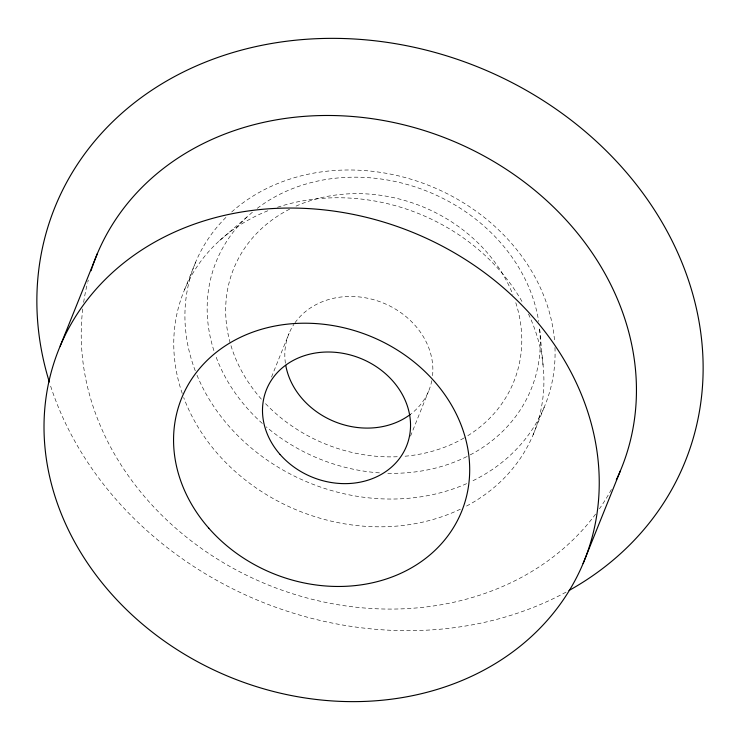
<?xml version="1.0" encoding="UTF-8"?>
<svg xmlns="http://www.w3.org/2000/svg" width="740" height="740" viewBox="0 0 740 740"><rect width="100%" height="100%" fill="white"/><g stroke="black" fill="none" stroke-linecap="round" stroke-linejoin="round"><path stroke-width="0.56" stroke-dasharray="3.7 2.78" d="M184.528 289.803L195.693 262.034M271.515 377.076L289.118 333.287M410.524 436.128L428.562 391.275M533.142 434.759L544.307 406.991M219.678 240.518L248.474 215.664M543.04 364.977L539.506 327.681A169.904 144.245 21.9 0 1 467.717 456.173M611.397 489.473A283.17 240.398 21.9 0 1 599.428 508.815M595.617 514.106A283.17 240.398 21.9 0 1 269.036 585.284A283.17 240.398 21.9 0 1 82.889 307.748M83.639 302.355A283.17 240.398 21.9 0 1 87.477 283.235M87.746 282.18A283.17 240.398 21.9 0 1 88.291 280.09M431.799 380.684A75.508 64.112 21.9 0 1 411.329 413.669M285.418 363.266A75.508 64.112 21.9 0 1 293.863 324.407M295.01 322.733A75.508 64.112 21.9 0 1 381.526 302.318A75.508 64.112 21.9 0 1 432.558 375.67M515.789 302.716A151.025 128.214 21.9 0 1 464.785 437.534M463.869 438.071A151.025 128.214 21.9 0 1 403.004 456.395M397.278 456.737A151.025 128.214 21.9 0 1 264.485 402.551M261.396 399.165A151.025 128.214 21.9 0 1 290.163 208.893M296.019 206.118A151.025 128.214 21.9 0 1 512.894 294.613M528.49 314.01A188.783 160.266 21.9 0 1 464.239 507.252M460.382 509.166A188.783 160.266 21.9 0 1 183.714 397.565M182.262 393.514A188.783 160.266 21.9 0 1 270.257 209.836M277.482 207.265A188.783 160.266 21.9 0 1 522.976 303.261M466.755 456.645A169.904 144.245 21.9 0 1 386.724 473.239M379.407 472.869A169.904 144.245 21.9 0 1 266.289 426.888M262.339 423.456A169.904 144.245 21.9 0 1 215.627 355.7M213.897 350.621A169.904 144.245 21.9 0 1 253.182 211.594M257.27 208.347A169.904 144.245 21.9 0 1 427.517 191.419A169.904 144.245 21.9 0 1 538.683 321.475M566.045 592.13A339.799 288.48 21.9 0 1 50.348 385.235M554.972 347.532A188.783 160.266 21.9 0 1 470.575 481.86M466.635 483.655A188.783 160.266 21.9 0 1 196.84 374.819M195.258 370.805A188.783 160.266 21.9 0 1 226.662 216.681M231.694 211.982A188.783 160.266 21.9 0 1 429.774 185.814A188.783 160.266 21.9 0 1 554.639 341.797"/><path stroke-width="1.11" d="M60.171 346.117L97.384 253.561M583.083 563.566A283.17 240.398 21.9 0 0 271.728 208.606A283.17 240.398 21.9 0 0 110.075 592.351A283.17 240.398 21.9 0 0 583.083 563.566L620.296 471.001M92.38 266.659A283.17 240.398 21.9 0 1 449.818 139.758A283.17 240.398 21.9 0 1 616.309 479.862M91.029 270.757A283.17 240.398 21.9 0 1 92.038 267.686M410.496 414.308A75.508 64.112 21.9 0 1 335.599 422.031A75.508 64.112 21.9 0 1 285.751 365.338M49.321 381.997A339.799 288.48 21.9 0 1 241.388 50.135A339.799 288.48 21.9 0 1 659.377 217.828A339.799 288.48 21.9 0 1 569.023 590.492M208.8 528.184A151.025 128.214 21.9 0 0 461.075 512.829A151.025 128.214 21.9 0 0 295.01 323.51A151.025 128.214 21.9 0 0 208.8 528.184M280.099 454.49A75.508 64.112 21.9 0 0 406.232 446.812A75.508 64.112 21.9 0 0 323.204 352.157A75.508 64.112 21.9 0 0 280.099 454.49"/></g></svg>
